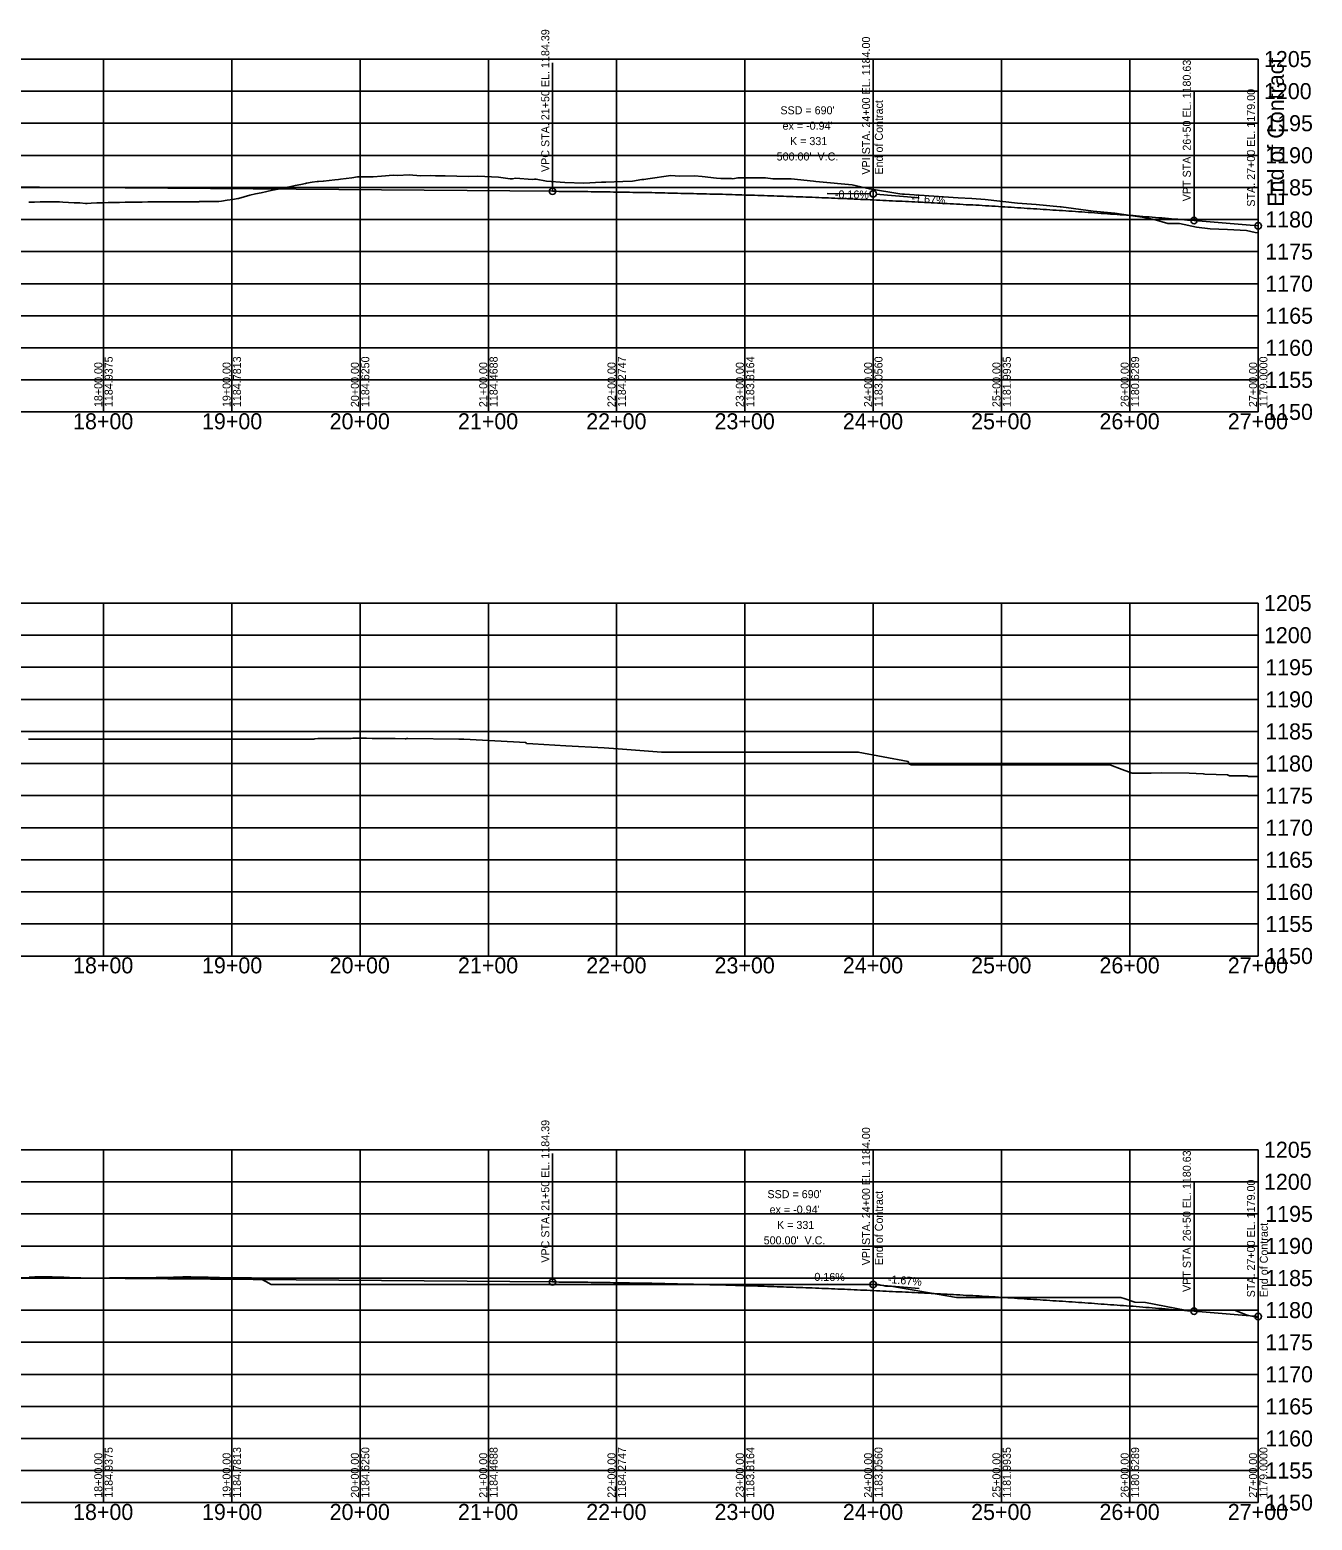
# Model space of a CAD drawing. Extents: x 100710 to 102709, y 99842 to 101560.
# Drawn here: x 101710 to 102709, y 100318 to 101480 of the extents above; entities that cross this region are included whole.
import ezdxf

# ---------------------------------------------------------------- set-up
doc = ezdxf.new("R2010")
doc.units = 0
for name, color, linetype in [('Profile Exist Ground Profile', 7, 'Continuous'), ('Profile Grid', 7, 'Continuous'), ('Profile Grid Elevations', 7, 'Continuous'), ('Profile Prop Profile', 7, 'Continuous'), ('Profile Prop Profile Elevations', 7, 'Continuous'), ('Profile Prop Profile Text', 7, 'Continuous'), ('Profile Stations', 7, 'Continuous')]:
    doc.layers.add(name, color=color, linetype=linetype)

msp = doc.modelspace()

# ---------------------------------------------------------------- linework, layer by layer
at = {"layer": 'Profile Exist Ground Profile'}
for points in [[(101709, 101345.5), (101712, 101345.5), (101713.4, 101345.5), (101717.8, 101345.6), (101722.2, 101345.6), (101726.6, 101345.6), (101731, 101345.6), (101732.9, 101345.6), (101735.4, 101345.5), (101739.9, 101345.2), (101744.3, 101345), (101748.7, 101344.8), (101753.1, 101344.5), (101754.4, 101344.5), (101757.5, 101344.6), (101761.9, 101344.8), (101766.4, 101344.9), (101770.8, 101345.1), (101773.2, 101345.2), (101775.2, 101345.2), (101779.6, 101345.2), (101784, 101345.3), (101786, 101345.3), (101788.4, 101345.3), (101792.9, 101345.4), (101797.3, 101345.5), (101801.7, 101345.7), (101802.3, 101345.7), (101806.1, 101345.7), (101810.5, 101345.7), (101814.9, 101345.7), (101815.7, 101345.7), (101819.3, 101345.7), (101823.8, 101345.7), (101828.2, 101345.7), (101831, 101345.7), (101832.6, 101345.7), (101837, 101345.7), (101837.2, 101345.7), (101841.4, 101345.8), (101842, 101345.9), (101845.8, 101345.9), (101850.3, 101345.9), (101854.7, 101345.9), (101857, 101345.9), (101859.1, 101346.2), (101863.5, 101346.9), (101867.9, 101347.6), (101871.9, 101348.3), (101872.3, 101348.4), (101876.8, 101349.6), (101881.2, 101350.8), (101885.5, 101351.9), (101885.6, 101351.9), (101890, 101352.8), (101894.4, 101353.7), (101898.8, 101354.7), (101903.2, 101355.6), (101907.7, 101356.5), (101912.1, 101357.4), (101916.5, 101358.3), (101920.9, 101359.2), (101924.6, 101360), (101925.3, 101360.1), (101929.7, 101360.9), (101933.8, 101361.6), (101934.2, 101361.6), (101934.6, 101361.6), (101938.4, 101361.9), (101938.6, 101361.9), (101943, 101362.3), (101947.4, 101362.8), (101950.2, 101363), (101951.8, 101363.3), (101956.2, 101363.9), (101960.7, 101364.5), (101965.1, 101365.1), (101966.2, 101365.2), (101969.5, 101365.2), (101973.9, 101365.2), (101977.4, 101365.2), (101983.8, 101365.6), (101992.9, 101366.4), (101996.4, 101366.3), (102005.3, 101366.6), (102014.2, 101365.9), (102021.7, 101366.1), (102026, 101366), (102033.5, 101366), (102042.4, 101365.6), (102051.4, 101365.5), (102058.9, 101365.7), (102075.1, 101364.8), (102084.2, 101363.7), (102086, 101363.7), (102088.3, 101364), (102101.4, 101363.2), (102103.1, 101363.3), (102104.3, 101363.3), (102112.5, 101361.9), (102126.7, 101360.7), (102141.4, 101360.3), (102155.4, 101361.1), (102158.7, 101361.1), (102171.9, 101361.4), (102179.4, 101361.9), (102186.7, 101363.1), (102188.3, 101363.1), (102191.5, 101363.7), (102209.4, 101366.1), (102216.1, 101365.8), (102227.7, 101366), (102233.7, 101365.3), (102244.9, 101364.1), (102248.4, 101363.8), (102256.5, 101363.8), (102257.6, 101363.7), (102261.6, 101364.3), (102283, 101364.3), (102288.8, 101363.6), (102302, 101363.6), (102302.7, 101363.6), (102303, 101363.7), (102303.2, 101363.7), (102320.4, 101361.9), (102322.4, 101361.6), (102325.3, 101361.3), (102350.7, 101358.9), (102364.1, 101355.8), (102387.7, 101351.9), (102389.8, 101351.7), (102391.4, 101351.6), (102433.4, 101348.9), (102443.8, 101348.4), (102454.4, 101347.4), (102479.6, 101344.6), (102494, 101343.6), (102512.8, 101341.9), (102513.6, 101341.8), (102538.4, 101338.5), (102555.3, 101336.8), (102567.6, 101335.1), (102576.6, 101333.8), (102586.1, 101331.9), (102596.7, 101328.8), (102600.7, 101328.8), (102605.7, 101328.7), (102619.1, 101326), (102629.8, 101324.6), (102643.1, 101324.1), (102657.9, 101323.4), (102664.8, 101321.9), (102667.1, 101321.6)], [(101708.6, 100926.9), (101713, 100926.9), (101717.5, 100926.9), (101722, 100926.9), (101726.4, 100926.9), (101730.9, 100926.9), (101735.4, 100926.9), (101739.8, 100926.9), (101744.3, 100926.9), (101744.5, 100926.9), (101748.8, 100926.9), (101753.2, 100926.9), (101753.6, 100926.9), (101757.7, 100926.9), (101762.2, 100926.9), (101766.6, 100926.9), (101771.1, 100926.9), (101775.6, 100926.9), (101780, 100926.9), (101784.5, 100926.9), (101789, 100926.9), (101793.4, 100926.9), (101797.9, 100926.9), (101802.4, 100926.9), (101806.8, 100926.9), (101811.3, 100926.9), (101815.7, 100926.9), (101815.8, 100926.9), (101820.2, 100926.9), (101822.7, 100926.9), (101824.7, 100926.9), (101829.1, 100926.9), (101829.2, 100926.9), (101833.6, 100926.9), (101838.1, 100926.9), (101842.6, 100926.9), (101847, 100926.9), (101851.5, 100926.9), (101856, 100926.9), (101860.4, 100926.9), (101864.9, 100926.9), (101869.4, 100926.9), (101873.8, 100926.9), (101878.3, 100926.9), (101882.8, 100926.9), (101887.2, 100926.9), (101891.7, 100926.9), (101896.2, 100926.9), (101896.9, 100926.9), (101900.6, 100926.9), (101900.7, 100926.9), (101902.3, 100926.9), (101905.1, 100926.9), (101909.6, 100926.9), (101914, 100926.9), (101918.5, 100926.9), (101923, 100926.9), (101927.4, 100926.9), (101931, 100926.9), (101931.9, 100927.1), (101934.3, 100927.5), (101936.4, 100927.5), (101940.8, 100927.5), (101945.3, 100927.5), (101949.8, 100927.5), (101954.2, 100927.5), (101958.7, 100927.5), (101959.5, 100927.5), (101960.2, 100927.5), (101961.5, 100927.7), (101963.2, 100927.7), (101967.6, 100927.6), (101972.1, 100927.6), (101976.6, 100927.5), (101981, 100927.5), (101985.5, 100927.4), (101990, 100927.4), (101994.4, 100927.4), (102002.3, 100927.3), (102002.9, 100927.3), (102003.6, 100927.4), (102004.4, 100927.4), (102044.1, 100927), (102044.2, 100927), (102044.4, 100927), (102044.5, 100927), (102048, 100926.9), (102096.2, 100924.2), (102096.9, 100923.5), (102101.8, 100923.2), (102127.5, 100921.6), (102157.4, 100920.1), (102168.2, 100919.4), (102202, 100916.9), (102218.7, 100916.9), (102221.5, 100916.9), (102257.4, 100916.9), (102270.3, 100916.9), (102299.3, 100916.9), (102322.8, 100916.9), (102355.4, 100916.9), (102394.3, 100909.4), (102394.7, 100907.7), (102396.6, 100906.9), (102398.9, 100906.9), (102399.9, 100906.9), (102406.2, 100906.9), (102408.8, 100906.9), (102425.7, 100906.9), (102433.7, 100906.9), (102437, 100906.9), (102441.8, 100906.9), (102464, 100906.9), (102471.3, 100906.9), (102503.6, 100906.9), (102506.6, 100906.9), (102544.1, 100906.9), (102551.5, 100906.9), (102561, 100903.2), (102568.9, 100900.4), (102583.7, 100900.4), (102592.1, 100900.6), (102613.3, 100900.3), (102624.3, 100900), (102625.5, 100899.7), (102643.1, 100899.2), (102644.7, 100898.3), (102658.4, 100898.4), (102659.6, 100897.9), (102665.8, 100897.9), (102667.1, 100897.9)], [(101709.2, 100507.7), (101713.7, 100507.8), (101718.2, 100507.8), (101722.7, 100507.8), (101725.7, 100507.8), (101727.2, 100507.8), (101731.7, 100507.7), (101736.2, 100507.6), (101737.8, 100507.5), (101740.7, 100507.4), (101745.1, 100507.2), (101749.6, 100507), (101753.2, 100506.8), (101754.1, 100506.8), (101758.6, 100506.9), (101763.1, 100506.9), (101767.6, 100506.9), (101771.7, 100507), (101772.1, 100507), (101776.6, 100507), (101781.1, 100507.1), (101785.6, 100507.1), (101790.1, 100507.2), (101791.1, 100507.2), (101794.6, 100507.2), (101799.1, 100507.2), (101803.6, 100507.2), (101808.1, 100507.3), (101808.3, 100507.3), (101812.6, 100507.4), (101817.1, 100507.5), (101821.6, 100507.6), (101826.1, 100507.7), (101829.1, 100507.8), (101830.6, 100507.8), (101835.1, 100507.8), (101839.6, 100507.7), (101844.1, 100507.7), (101848.5, 100507.7), (101848.6, 100507.7), (101853.1, 100507.5), (101857.6, 100507.3), (101862.1, 100507.2), (101866, 100507), (101866.6, 100507), (101871.1, 100507), (101875.6, 100507), (101880.1, 100507), (101882.4, 100507), (101884.6, 100506.9), (101888, 100506.8), (101889.1, 100506.6), (101889.2, 100506.6), (101893.6, 100504.2), (101897.9, 100501.9), (101898.1, 100501.9), (101902.6, 100501.9), (101907.1, 100501.9), (101911.6, 100501.9), (101916, 100501.9), (101920.5, 100501.9), (101921.7, 100501.9), (101925, 100501.9), (101929.5, 100501.9), (101933, 100501.9), (101934, 100501.9), (101938.5, 100501.9), (101943, 100501.9), (101945.2, 100501.9), (101947.5, 100501.9), (101952, 100501.9), (101956.5, 100501.9), (101961, 100501.9), (101965.5, 100501.9), (101970, 100501.9), (101974.5, 100501.9), (101976.5, 100501.9), (101979, 100501.9), (101983.5, 100501.9), (101988, 100501.9), (101992.5, 100501.9), (101993.7, 100501.9), (101997, 100501.9), (102001.5, 100501.9), (102006, 100501.9), (102010.5, 100501.9), (102015, 100501.9), (102017.7, 100501.9), (102031.8, 100501.9), (102062.1, 100501.9), (102075.5, 100501.9), (102099.6, 100501.9), (102107.5, 100501.9), (102118.5, 100501.9), (102147.5, 100501.9), (102150.3, 100501.9), (102159.1, 100501.9), (102178, 100501.9), (102185.9, 100501.9), (102201.7, 100501.9), (102222.3, 100501.9), (102234, 100501.9), (102251.3, 100501.9), (102268.9, 100501.9), (102285.9, 100501.9), (102299.4, 100501.9), (102309.8, 100501.9), (102329, 100501.9), (102338, 100501.9), (102366.6, 100501.9), (102369.7, 100501.9), (102371.2, 100501.9), (102376.7, 100500.7), (102377.9, 100500.6), (102380.9, 100500.6), (102431.9, 100491.9), (102446.6, 100491.9), (102463.9, 100491.9), (102474.1, 100491.9), (102485.2, 100491.9), (102545.4, 100491.9), (102559.5, 100491.9), (102560, 100491.9), (102563.5, 100490.8), (102570.9, 100488.2), (102579.2, 100488), (102610.2, 100481.9), (102631.8, 100481.9), (102645.5, 100481.9), (102648.7, 100481.9), (102658.4, 100478.1), (102666.8, 100476.3), (102667.1, 100476.3)]]:
    msp.add_lwpolyline(points, dxfattribs=at)
at = {"layer": 'Profile Grid'}
for p, q in [((100767.1, 101456.9), (102667.1, 101456.9)), ((101767.1, 101181.9), (101767.1, 101456.9)), ((101867.1, 101181.9), (101867.1, 101456.9)), ((101967.1, 101181.9), (101967.1, 101456.9)), ((102067.1, 101181.9), (102067.1, 101456.9)), ((102167.1, 101181.9), (102167.1, 101456.9)), ((102267.1, 101181.9), (102267.1, 101456.9)), ((102367.1, 101181.9), (102367.1, 101456.9)), ((102467.1, 101181.9), (102467.1, 101456.9)), ((102567.1, 101181.9), (102567.1, 101456.9)), ((102667.1, 101181.9), (102667.1, 101456.9)), ((100767.1, 101431.9), (102667.1, 101431.9)), ((100767.1, 101406.9), (102667.1, 101406.9)), ((100767.1, 101381.9), (102667.1, 101381.9)), ((100767.1, 101356.9), (102667.1, 101356.9)), ((100767.1, 101331.9), (102667.1, 101331.9)), ((100767.1, 101306.9), (102667.1, 101306.9)), ((102667.1, 101281.9), (100767.1, 101281.9)), ((100767.1, 101256.9), (102667.1, 101256.9)), ((100767.1, 101231.9), (102667.1, 101231.9)), ((100767.1, 101206.9), (102667.1, 101206.9)), ((100767.1, 101181.9), (102667.1, 101181.9)), ((100767.1, 101032.9), (102667.1, 101032.9)), ((101767.1, 100757.9), (101767.1, 101032.9)), ((101867.1, 100757.9), (101867.1, 101032.9)), ((101967.1, 100757.9), (101967.1, 101032.9)), ((102067.1, 100757.9), (102067.1, 101032.9)), ((102167.1, 100757.9), (102167.1, 101032.9)), ((102267.1, 100757.9), (102267.1, 101032.9)), ((102367.1, 100757.9), (102367.1, 101032.9)), ((102467.1, 100757.9), (102467.1, 101032.9)), ((102567.1, 100757.9), (102567.1, 101032.9)), ((102667.1, 100757.9), (102667.1, 101032.9)), ((100767.1, 101007.9), (102667.1, 101007.9)), ((100767.1, 100982.9), (102667.1, 100982.9)), ((100767.1, 100957.9), (102667.1, 100957.9)), ((100767.1, 100932.9), (102667.1, 100932.9)), ((100767.1, 100907.9), (102667.1, 100907.9)), ((100767.1, 100882.9), (102667.1, 100882.9)), ((102667.1, 100857.9), (100767.1, 100857.9)), ((100767.1, 100832.9), (102667.1, 100832.9)), ((100767.1, 100807.9), (102667.1, 100807.9)), ((100767.1, 100782.9), (102667.1, 100782.9)), ((100767.1, 100757.9), (102667.1, 100757.9)), ((100767.1, 100606.9), (102667.1, 100606.9)), ((101767.1, 100331.9), (101767.1, 100606.9)), ((101867.1, 100331.9), (101867.1, 100606.9)), ((101967.1, 100331.9), (101967.1, 100606.9)), ((102067.1, 100331.9), (102067.1, 100606.9)), ((102167.1, 100331.9), (102167.1, 100606.9)), ((102267.1, 100331.9), (102267.1, 100606.9)), ((102367.1, 100331.9), (102367.1, 100606.9)), ((102467.1, 100331.9), (102467.1, 100606.9)), ((102567.1, 100331.9), (102567.1, 100606.9)), ((102667.1, 100331.9), (102667.1, 100606.9)), ((100767.1, 100581.9), (102667.1, 100581.9)), ((100767.1, 100556.9), (102667.1, 100556.9)), ((100767.1, 100531.9), (102667.1, 100531.9)), ((100767.1, 100506.9), (102667.1, 100506.9)), ((100767.1, 100481.9), (102667.1, 100481.9)), ((100767.1, 100456.9), (102667.1, 100456.9)), ((102667.1, 100431.9), (100767.1, 100431.9)), ((100767.1, 100406.9), (102667.1, 100406.9)), ((100767.1, 100381.9), (102667.1, 100381.9)), ((100767.1, 100356.9), (102667.1, 100356.9)), ((100767.1, 100331.9), (102667.1, 100331.9))]:
    msp.add_line(p, q, dxfattribs=at)
at = {"layer": 'Profile Prop Profile'}
for p, q in [((100767.1, 101364.4), (102117.1, 101353.9)), ((102617.1, 101331.1), (102667.1, 101326.9)), ((100767.1, 100514.4), (102117.1, 100503.9)), ((102617.1, 100481.1), (102667.1, 100476.9))]:
    msp.add_line(p, q, dxfattribs=at)
for points in [[(102117.1, 101353.9), (102127.1, 101353.8), (102137.1, 101353.7), (102147.1, 101353.6), (102157.1, 101353.4), (102167.1, 101353.3), (102177.1, 101353.1), (102187.1, 101352.9), (102197.1, 101352.8), (102207.1, 101352.5), (102217.1, 101352.3), (102227.1, 101352.1), (102237.1, 101351.8), (102247.1, 101351.6), (102257.1, 101351.3), (102267.1, 101351), (102277.1, 101350.7), (102287.1, 101350.4), (102297.1, 101350), (102307.1, 101349.7), (102317.1, 101349.3), (102327.1, 101348.9), (102337.1, 101348.5), (102347.1, 101348.1), (102357.1, 101347.6), (102367.1, 101347.2), (102377.1, 101346.7), (102387.1, 101346.2), (102397.1, 101345.8), (102407.1, 101345.2), (102417.1, 101344.7), (102427.1, 101344.2), (102437.1, 101343.6), (102447.1, 101343.1), (102457.1, 101342.5), (102467.1, 101341.9), (102477.1, 101341.3), (102487.1, 101340.6), (102497.1, 101340), (102507.1, 101339.3), (102517.1, 101338.7), (102527.1, 101338), (102537.1, 101337.3), (102547.1, 101336.5), (102557.1, 101335.8), (102567.1, 101335.1), (102577.1, 101334.3), (102587.1, 101333.5), (102597.1, 101332.7), (102607.1, 101331.9), (102617.1, 101331.1)], [(102117.1, 100503.9), (102127.1, 100503.8), (102137.1, 100503.7), (102147.1, 100503.6), (102157.1, 100503.4), (102167.1, 100503.3), (102177.1, 100503.1), (102187.1, 100502.9), (102197.1, 100502.8), (102207.1, 100502.5), (102217.1, 100502.3), (102227.1, 100502.1), (102237.1, 100501.8), (102247.1, 100501.6), (102257.1, 100501.3), (102267.1, 100501), (102277.1, 100500.7), (102287.1, 100500.4), (102297.1, 100500), (102307.1, 100499.7), (102317.1, 100499.3), (102327.1, 100498.9), (102337.1, 100498.5), (102347.1, 100498.1), (102357.1, 100497.6), (102367.1, 100497.2), (102377.1, 100496.7), (102387.1, 100496.2), (102397.1, 100495.8), (102407.1, 100495.2), (102417.1, 100494.7), (102427.1, 100494.2), (102437.1, 100493.6), (102447.1, 100493.1), (102457.1, 100492.5), (102467.1, 100491.9), (102477.1, 100491.3), (102487.1, 100490.6), (102497.1, 100490), (102507.1, 100489.3), (102517.1, 100488.7), (102527.1, 100488), (102537.1, 100487.3), (102547.1, 100486.5), (102557.1, 100485.8), (102567.1, 100485.1), (102577.1, 100484.3), (102587.1, 100483.5), (102597.1, 100482.7), (102607.1, 100481.9), (102617.1, 100481.1)]]:
    msp.add_spline(points, degree=3, dxfattribs=at)
at = {"layer": 'Profile Prop Profile Text'}
for p, q in [((102117.1, 101353.9), (102117.1, 101453.9)), ((102367.1, 101351.9), (102367.1, 101451.9)), ((102617.1, 101331.1), (102617.1, 101431.1)), ((102667.1, 101326.9), (102667.1, 101426.9)), ((102331.1, 101352.2), (102365.1, 101351.9)), ((102403, 101348.9), (102369.1, 101351.7)), ((102117.1, 100503.9), (102117.1, 100603.9)), ((102367.1, 100501.9), (102367.1, 100601.9)), ((102617.1, 100481.1), (102617.1, 100581.1)), ((102667.1, 100476.9), (102667.1, 100576.9)), ((102331.1, 100502.2), (102365.1, 100501.9)), ((102403, 100498.9), (102369.1, 100501.7))]:
    msp.add_line(p, q, dxfattribs=at)
for centre in [(102117.1, 101353.9), (102367.1, 101351.9), (102617.1, 101331.1), (102667.1, 101326.9), (102117.1, 100503.9), (102367.1, 100501.9), (102367.1, 100501.9), (102617.1, 100481.1), (102667.1, 100476.9)]:
    msp.add_circle(centre, 2.5, dxfattribs=at)

# ---------------------------------------------------------------- texts
at = {"layer": 'Profile Grid Elevations'}
for s, p in [('1205', (102671.6, 101450.7)), ('1200', (102671.6, 101425.7)), ('1195', (102672.6, 101400.7)), ('1190', (102672.6, 101375.7)), ('1185', (102672.6, 101350.7)), ('1180', (102672.6, 101325.7)), ('1175', (102672.6, 101300.7)), ('1170', (102672.6, 101275.7)), ('1165', (102672.7, 101250.7)), ('1160', (102672.6, 101225.7)), ('1155', (102672.7, 101200.7)), ('1150', (102672.6, 101175.7)), ('1205', (102671.6, 101026.7)), ('1200', (102671.6, 101001.7)), ('1195', (102672.6, 100976.7)), ('1190', (102672.6, 100951.7)), ('1185', (102672.6, 100926.7)), ('1180', (102672.6, 100901.7)), ('1175', (102672.6, 100876.7)), ('1170', (102672.6, 100851.7)), ('1165', (102672.7, 100826.7)), ('1160', (102672.6, 100801.7)), ('1155', (102672.7, 100776.7)), ('1150', (102672.6, 100751.7)), ('1205', (102671.6, 100600.7)), ('1200', (102671.6, 100575.7)), ('1195', (102672.6, 100550.7)), ('1190', (102672.6, 100525.7)), ('1185', (102672.6, 100500.7)), ('1180', (102672.6, 100475.7)), ('1175', (102672.6, 100450.7)), ('1170', (102672.6, 100425.7)), ('1165', (102672.7, 100400.7)), ('1160', (102672.6, 100375.7)), ('1155', (102672.7, 100350.7)), ('1150', (102672.6, 100325.7))]:
    msp.add_text(s, height=12.5, dxfattribs=at).set_placement(p)
at = {"layer": 'Profile Prop Profile Elevations'}
for s, p in [('18+00.00', (101766.2, 101185.7)), ('1184.9375', (101774.3, 101185.7)), ('19+00.00', (101866.2, 101185.7)), ('1184.7813', (101874.3, 101185.7)), ('20+00.00', (101966.2, 101185.7)), ('1184.6250', (101974.3, 101185.7)), ('21+00.00', (102066.2, 101185.7)), ('1184.4688', (102074.3, 101185.7)), ('22+00.00', (102166.2, 101185.7)), ('1184.2747', (102174.3, 101185.7)), ('23+00.00', (102266.2, 101185.7)), ('1183.8164', (102274.3, 101185.7)), ('24+00.00', (102366.2, 101185.7)), ('1183.0560', (102374.3, 101185.7)), ('25+00.00', (102466.2, 101185.7)), ('1181.9935', (102474.3, 101185.7)), ('26+00.00', (102566.2, 101185.7)), ('1180.6289', (102574.3, 101185.7)), ('27+00.00', (102666.2, 101185.7)), ('1179.0000', (102674.3, 101185.7)), ('18+00.00', (101766.2, 100335.7)), ('1184.9375', (101774.3, 100335.7)), ('19+00.00', (101866.2, 100335.7)), ('1184.7813', (101874.3, 100335.7)), ('20+00.00', (101966.2, 100335.7)), ('1184.6250', (101974.3, 100335.7)), ('21+00.00', (102066.2, 100335.7)), ('1184.4688', (102074.3, 100335.7)), ('22+00.00', (102166.2, 100335.7)), ('1184.2747', (102174.3, 100335.7)), ('23+00.00', (102266.2, 100335.7)), ('1183.8164', (102274.3, 100335.7)), ('24+00.00', (102366.2, 100335.7)), ('1183.0560', (102374.3, 100335.7)), ('25+00.00', (102466.2, 100335.7)), ('1181.9935', (102474.3, 100335.7)), ('26+00.00', (102566.2, 100335.7)), ('1180.6289', (102574.3, 100335.7)), ('27+00.00', (102666.2, 100335.7)), ('1179.0000', (102674.3, 100335.7))]:
    msp.add_text(s, height=6.25, rotation=90, dxfattribs=at).set_placement(p)
at = {"layer": 'Profile Prop Profile Text'}
for s, height, rotation, p in [('VPC STA. 21+50 EL. 1184.39', 6.25, 90, (102114.6, 101368.9)), ('VPI STA. 24+00 EL. 1184.00', 6.25, 90, (102364.6, 101366.9)), ('VPT STA. 26+50 EL. 1180.63', 6.25, 90, (102614.6, 101346.1)), ('End\xa0of\xa0Contract', 12.5, 90, (102687.1, 101341.9)), ('End\xa0of\xa0Contract', 6.25, 90, (102374.6, 101366.9)), ('STA. 27+00 EL. 1179.00', 6.25, 90, (102664.6, 101341.9)), ('-0.16%', 6.25, 359.5524, (102337.2, 101348.4)), ('-1.67%', 6.25, 355.2364, (102396.8, 101345.7)), ('VPC STA. 21+50 EL. 1184.39', 6.25, 90, (102114.6, 100518.9)), ('VPI STA. 24+00 EL. 1184.00', 6.25, 90, (102364.6, 100516.9)), ('VPT STA. 26+50 EL. 1180.63', 6.25, 90, (102614.6, 100496.1)), ('STA. 27+00 EL. 1179.00', 6.25, 90, (102664.6, 100491.9)), ('End\xa0of\xa0Contract', 6.25, 90, (102374.6, 100516.9)), ('End\xa0of\xa0Contract', 6.25, 90, (102674.6, 100491.9)), ('-0.16%', 6.25, 359.5524, (102318.4, 100504.8)), ('-1.67%', 6.25, 355.2364, (102378.3, 100503.1))]:
    msp.add_text(s, height=height, rotation=rotation, dxfattribs=at).set_placement(p)
for s, p in [("SSD = 690'", (102294.7, 101413.9)), ("ex = -0.94'", (102296.4, 101401.9)), ('K = 331', (102302.2, 101389.9)), ("500.00'  V.C.", (102291.8, 101377.9)), ("SSD = 690'", (102284.6, 100569.2)), ("ex = -0.94'", (102286.3, 100557.2)), ('K = 331', (102292.1, 100545.2)), ("500.00'  V.C.", (102281.7, 100533.2))]:
    msp.add_text(s, height=6.25, dxfattribs=at).set_placement(p)
at = {"layer": 'Profile Stations'}
for s, p in [('18+00', (101743.4, 101168.4)), ('19+00', (101843.9, 101168.4)), ('20+00', (101943.4, 101168.4)), ('21+00', (102043.4, 101168.4)), ('22+00', (102143.4, 101168.4)), ('23+00', (102243.4, 101168.4)), ('24+00', (102343.4, 101168.4)), ('25+00', (102443.4, 101168.4)), ('26+00', (102543.4, 101168.4)), ('27+00', (102643.4, 101168.4)), ('18+00', (101743.4, 100744.4)), ('19+00', (101843.9, 100744.4)), ('20+00', (101943.4, 100744.4)), ('21+00', (102043.4, 100744.4)), ('22+00', (102143.4, 100744.4)), ('23+00', (102243.4, 100744.4)), ('24+00', (102343.4, 100744.4)), ('25+00', (102443.4, 100744.4)), ('26+00', (102543.4, 100744.4)), ('27+00', (102643.4, 100744.4)), ('18+00', (101743.4, 100318.4)), ('19+00', (101843.9, 100318.4)), ('20+00', (101943.4, 100318.4)), ('21+00', (102043.4, 100318.4)), ('22+00', (102143.4, 100318.4)), ('23+00', (102243.4, 100318.4)), ('24+00', (102343.4, 100318.4)), ('25+00', (102443.4, 100318.4)), ('26+00', (102543.4, 100318.4)), ('27+00', (102643.4, 100318.4))]:
    msp.add_text(s, height=12.5, dxfattribs=at).set_placement(p)

doc.saveas('drawing.dxf')
